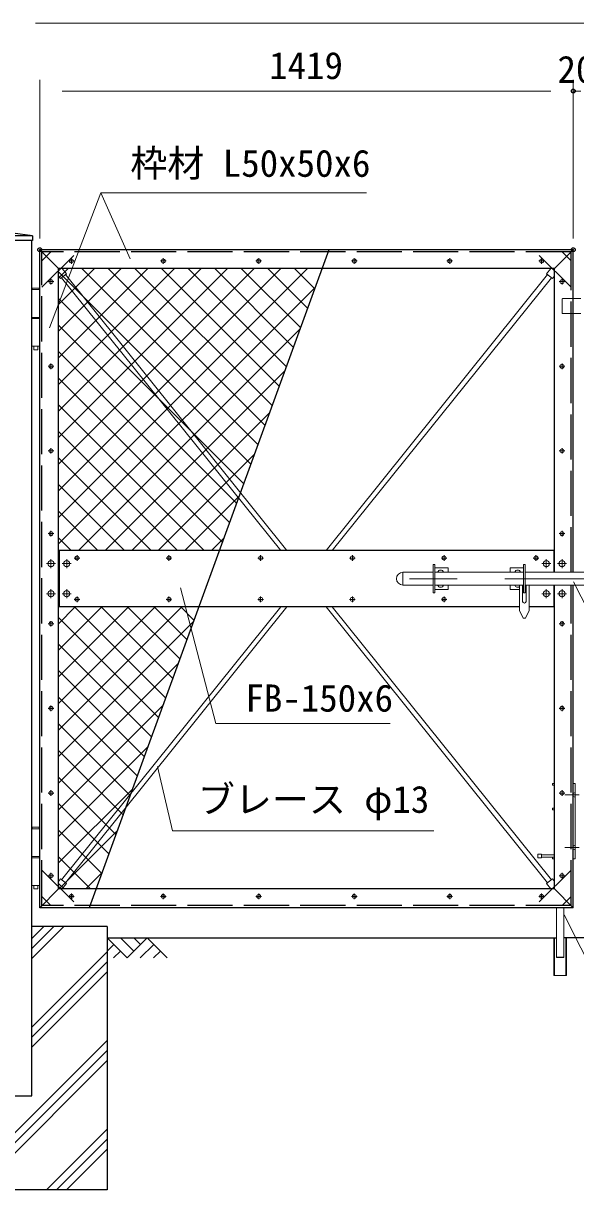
# Model space of a CAD drawing. Units: millimetres, scale not verified. Extents: x -6300 to 6300, y -4455 to 4455.
# Drawn here: x -3432 to -1963, y -2008 to 1094 of the extents above; entities that cross this region are included whole.
import ezdxf
from ezdxf.enums import TextEntityAlignment as Align

# ---------------------------------------------------------------- set-up
doc = ezdxf.new("R2010")
doc.units = ezdxf.units.MM
doc.header["$LTSCALE"] = 20
doc.header["$PDMODE"] = 32
doc.header["$PDSIZE"] = 10
doc.linetypes.add('DASHED', pattern=[7.5, 6, -1.5])
doc.linetypes.add('USER1', pattern=[50.8, 31.75, -6.35, 6.35, -6.35])
for name, color, linetype, lineweight in [('0-1_D-DCR-HCH', 7, 'Continuous', 13), ('0-2_D-STR4', 7, 'Continuous', 25), ('0-3_D-BMK', 2, 'USER1', 13), ('0-4_D-STR1', 1, 'Continuous', 25), ('0-5_D-STR3', 3, 'Continuous', 13), ('0-6_D-BGD', 7, 'Continuous', 25), ('0-7_D-STR-DIM', 7, 'Continuous', 13), ('0-9_Defpoints', 8, 'Continuous', 25), ('0-A_D-STR-TXT', 7, 'Continuous', 13), ('0-B_D-STR2', 7, 'Continuous', 13)]:
    doc.layers.add(name, color=color, linetype=linetype, lineweight=lineweight)
doc.styles.add('ＭＳ ゴシック', font='')
doc.styles.get('ＭＳ ゴシック').set_extended_font_data('MS Gothic')

msp = doc.modelspace()

# ---------------------------------------------------------------- linework, layer by layer
at = {"layer": '0-1_D-DCR-HCH'}
for p, q in [((-3409.03, -1392.93), (-3323.94, -1307.84)), ((-3409.03, -1366.41), (-3350.45, -1307.84)), ((-3409.03, -1339.89), (-3376.97, -1307.84)), ((-3155.81, -1391.05), (-3209.03, -1337.84)), ((-3191.29, -1355.57), (-3209.03, -1373.23)), ((-3138.08, -1373.31), (-3173.55, -1337.84)), ((-3102.6, -1337.84), (-3155.81, -1391.05)), ((-3120.34, -1355.57), (-3138.08, -1337.84)), ((-3084.87, -1355.57), (-3120.5, -1391.05)), ((-3102.6, -1337.84), (-3049.39, -1391.05)), ((-3409.03, -1575.6), (-3209.03, -1375.6)), ((-3173.55, -1373.31), (-3191.37, -1391.05)), ((-3067.13, -1373.31), (-3084.95, -1391.05)), ((-3409.03, -1602.11), (-3209.03, -1402.11)), ((-3409.03, -1628.63), (-3209.03, -1428.63)), ((-3605.56, -2007.84), (-3209.03, -1611.3)), ((-3579.05, -2007.84), (-3209.03, -1637.82)), ((-3552.53, -2007.84), (-3209.03, -1664.33)), ((-3369.86, -2007.84), (-3209.03, -1847)), ((-3343.34, -2007.84), (-3209.03, -1873.52)), ((-3316.83, -2007.84), (-3209.03, -1900.04))]:
    msp.add_line(p, q, dxfattribs=at)
at = {"layer": '0-2_D-STR4'}
for p, q in [((-3209.03, -1307.84), (-3409.03, -1307.84)), ((-3209.03, -1307.84), (-3209.03, -2007.84)), ((-3209.03, -2007.84), (-3709.03, -2007.84))]:
    msp.add_line(p, q, dxfattribs=at)
at = {"layer": '0-3_D-BMK'}
for p, q in [((-3303.53, 469.6), (-3303.53, 454.72)), ((-3059.53, 469.6), (-3059.53, 454.72)), ((-2805.53, 469.6), (-2805.53, 454.72)), ((-2551.53, 469.6), (-2551.53, 454.72)), ((-2297.53, 469.6), (-2297.53, 454.72)), ((-2053.53, 469.6), (-2053.53, 454.72)), ((-3310.97, 462.16), (-3296.09, 462.16)), ((-3066.97, 462.16), (-3052.09, 462.16)), ((-2812.97, 462.16), (-2798.09, 462.16)), ((-2558.97, 462.16), (-2544.09, 462.16)), ((-2304.97, 462.16), (-2290.09, 462.16)), ((-2060.97, 462.16), (-2046.09, 462.16)), ((-3365.47, 407.16), (-3350.59, 407.16)), ((-3358.03, 414.6), (-3358.03, 399.72)), ((-2006.47, 407.16), (-1991.59, 407.16)), ((-1999.03, 414.6), (-1999.03, 399.72)), ((-3358.03, 189.6), (-3358.03, 174.72)), ((-1999.03, 189.6), (-1999.03, 174.72)), ((-3365.47, 182.16), (-3350.59, 182.16)), ((-2006.47, 182.16), (-1991.59, 182.16)), ((-3365.47, -42.84), (-3350.59, -42.84)), ((-3358.03, -35.4), (-3358.03, -50.28)), ((-2006.47, -42.84), (-1991.59, -42.84)), ((-1999.03, -35.4), (-1999.03, -50.28)), ((-3365.47, -262.84), (-3350.59, -262.84)), ((-3358.03, -255.4), (-3358.03, -270.28)), ((-2006.47, -262.84), (-1991.59, -262.84)), ((-1999.03, -255.4), (-1999.03, -270.28)), ((-3358.03, -330.84), (-3358.03, -354.84)), ((-3316.03, -330.84), (-3316.03, -354.84)), ((-3295.97, -327.84), (-3281.09, -327.84)), ((-3288.53, -320.4), (-3288.53, -335.28)), ((-3051.97, -327.84), (-3037.09, -327.84)), ((-3044.53, -320.4), (-3044.53, -335.28)), ((-2807.97, -327.84), (-2793.09, -327.84)), ((-2800.53, -320.4), (-2800.53, -335.28)), ((-2563.97, -327.84), (-2549.09, -327.84)), ((-2556.53, -320.4), (-2556.53, -335.28)), ((-2319.97, -327.84), (-2305.09, -327.84)), ((-2312.53, -320.4), (-2312.53, -335.28)), ((-2075.97, -327.84), (-2061.09, -327.84)), ((-2068.53, -320.4), (-2068.53, -335.28)), ((-2041.03, -330.84), (-2041.03, -354.84)), ((-1999.03, -330.84), (-1999.03, -354.84)), ((-3346.03, -342.84), (-3370.03, -342.84)), ((-3304.03, -342.84), (-3328.03, -342.84)), ((-2029.03, -342.84), (-2053.03, -342.84)), ((-1987.03, -342.84), (-2011.03, -342.84)), ((-1516.08, -382.84), (-2446.08, -382.84)), ((-3346.03, -422.84), (-3370.03, -422.84)), ((-3358.03, -410.84), (-3358.03, -434.84)), ((-3304.03, -422.84), (-3328.03, -422.84)), ((-3316.03, -410.84), (-3316.03, -434.84)), ((-3288.53, -430.4), (-3288.53, -445.28)), ((-3044.53, -430.4), (-3044.53, -445.28)), ((-2800.53, -430.4), (-2800.53, -445.28)), ((-2556.53, -430.4), (-2556.53, -445.28)), ((-2312.53, -430.4), (-2312.53, -445.28)), ((-2053.03, -422.84), (-2029.03, -422.84)), ((-2041.03, -410.84), (-2041.03, -434.84)), ((-1987.03, -422.84), (-2011.03, -422.84)), ((-1999.03, -410.84), (-1999.03, -434.84)), ((-3295.97, -437.84), (-3281.09, -437.84)), ((-3051.97, -437.84), (-3037.09, -437.84)), ((-2807.97, -437.84), (-2793.09, -437.84)), ((-2563.97, -437.84), (-2549.09, -437.84)), ((-2319.97, -437.84), (-2305.09, -437.84)), ((-3358.03, -495.4), (-3358.03, -510.28)), ((-1999.03, -495.4), (-1999.03, -510.28)), ((-3365.47, -502.84), (-3350.59, -502.84)), ((-2006.47, -502.84), (-1991.59, -502.84)), ((-3365.47, -727.84), (-3350.59, -727.84)), ((-3358.03, -720.4), (-3358.03, -735.28)), ((-2006.47, -727.84), (-1991.59, -727.84)), ((-1999.03, -720.4), (-1999.03, -735.28)), ((-3365.47, -952.84), (-3350.59, -952.84)), ((-3358.03, -945.4), (-3358.03, -960.28)), ((-2006.47, -952.84), (-1991.59, -952.84)), ((-1999.03, -945.4), (-1999.03, -960.28)), ((-1991.21, -957.84), (-1953.47, -957.84)), ((-1991.21, -1097.84), (-1953.47, -1097.84)), ((-3365.47, -1172.84), (-3350.59, -1172.84)), ((-3358.03, -1165.4), (-3358.03, -1180.28)), ((-2006.47, -1172.84), (-1991.59, -1172.84)), ((-1999.03, -1165.4), (-1999.03, -1180.28)), ((-3310.97, -1227.84), (-3296.09, -1227.84)), ((-3303.53, -1220.4), (-3303.53, -1235.28)), ((-3066.97, -1227.84), (-3052.09, -1227.84)), ((-3059.53, -1220.4), (-3059.53, -1235.28)), ((-2812.97, -1227.84), (-2798.09, -1227.84)), ((-2805.53, -1220.4), (-2805.53, -1235.28)), ((-2558.97, -1227.84), (-2544.09, -1227.84)), ((-2551.53, -1220.4), (-2551.53, -1235.28)), ((-2304.97, -1227.84), (-2290.09, -1227.84)), ((-2297.53, -1220.4), (-2297.53, -1235.28)), ((-2060.97, -1227.84), (-2046.09, -1227.84)), ((-2053.53, -1220.4), (-2053.53, -1235.28))]:
    msp.add_line(p, q, dxfattribs=at)
at = {"layer": '0-4_D-STR1'}
for p, q in [((-3407.43, 529.16), (-3510.63, 529.16)), ((-3407.43, 529.16), (-3407.43, 516.16)), ((-3407.43, 516.16), (-3510.63, 516.16)), ((-3388.03, -1257.84), (-3388.03, 492.16)), ((-1969.03, 492.16), (-3388.03, 492.16)), ((-3388.03, 492.16), (-3338.03, 442.16)), ((-1969.03, 492.16), (-2019.03, 442.16)), ((-1969.03, -365.84), (-1969.03, 492.16)), ((-3338.03, -1207.84), (-3338.03, 442.16)), ((-2019.03, 442.16), (-3338.03, 442.16)), ((-2019.03, -365.84), (-2019.03, 442.16)), ((-2019.03, -307.84), (-3338.03, -307.84)), ((-3336.03, -307.84), (-3336.03, -457.84)), ((-2021.03, -307.84), (-2021.03, -365.84)), ((-2021.03, -399.84), (-2021.03, -457.84)), ((-2019.03, -1207.84), (-2019.03, -399.84)), ((-1969.03, -1257.84), (-1969.03, -399.84)), ((-2111.78, -457.84), (-3338.03, -457.84)), ((-2019.03, -457.84), (-2086.78, -457.84)), ((-3338.03, -1207.84), (-3388.03, -1257.84)), ((-2019.03, -1207.84), (-3338.03, -1207.84)), ((-2019.03, -1207.84), (-1969.03, -1257.84)), ((-1969.03, -1257.84), (-3388.03, -1257.84))]:
    msp.add_line(p, q, dxfattribs=at)
at = {"layer": '0-4_D-STR1', "linetype": 'DASHED'}
for p, q in [((-3382.03, -1251.84), (-3382.03, 486.16)), ((-1975.03, 486.16), (-3382.03, 486.16)), ((-1975.03, -365.84), (-1975.03, 486.16)), ((-1975.03, -1251.84), (-1975.03, -399.84)), ((-1975.03, -1251.84), (-3382.03, -1251.84))]:
    msp.add_line(p, q, dxfattribs=at)
at = {"layer": '0-4_D-STR1'}
for points in [[(-3407.43, 529.16), (-3459.03, 536.16), (-3510.63, 529.16)], [(-3509.03, -1757.84), (-3409.03, -1757.84), (-3409.03, 516.16)]]:
    msp.add_lwpolyline(points, dxfattribs=at)
at = {"layer": '0-5_D-STR3', "linetype": 'DASHED'}
for p, q in [((-3382.03, 392.16), (-3288.03, 486.16)), ((-3382.03, 462.87), (-3358.74, 486.16)), ((-1975.03, 392.16), (-2069.03, 486.16)), ((-1975.03, 462.87), (-1998.32, 486.16)), ((-1999.03, 324.16), (-1999.03, 360.16)), ((-1997.03, 362.16), (-1969.03, 362.16)), ((-1969.03, 322.16), (-1997.03, 322.16)), ((-3382.03, -1157.84), (-3288.03, -1251.84)), ((-1975.03, -1157.84), (-2069.03, -1251.84)), ((-3382.03, -1228.55), (-3358.74, -1251.84)), ((-1975.03, -1228.55), (-1998.32, -1251.84))]:
    msp.add_line(p, q, dxfattribs=at)
at = {"layer": '0-5_D-STR3'}
for p, q in [((-3328.1, 442.16), (-3316.73, 428.01)), ((-2028.96, 442.16), (-2040.32, 428.01)), ((-3329.6, 417.68), (-2747.08, -307.84)), ((-3319.46, 425.82), (-2730.41, -307.84)), ((-2037.59, 425.82), (-2626.65, -307.84)), ((-2027.45, 417.68), (-2609.97, -307.84)), ((-3409.03, 386.16), (-3409.03, 235.16)), ((-3388.03, 386.16), (-3409.03, 386.16)), ((-3388.03, 386.16), (-3388.03, 235.16)), ((-1969.03, 362.16), (-1949.03, 362.16)), ((-3388.03, 312.16), (-3409.03, 312.16)), ((-1969.03, 322.16), (-1949.03, 322.16)), ((-3388.03, 309.16), (-3409.03, 309.16)), ((-3388.03, 235.16), (-3409.03, 235.16)), ((-2422.28, -365.84), (-2422.28, -399.84)), ((-2342.03, -365.84), (-2422.28, -365.84)), ((-2342.03, -345.34), (-2342.03, -420.34)), ((-2342.03, -345.34), (-2337.53, -345.34)), ((-2337.53, -345.34), (-2337.53, -420.34)), ((-2337.53, -354.34), (-2302.03, -354.34)), ((-2101.53, -365.84), (-2337.53, -365.84)), ((-2302.03, -354.34), (-2302.03, -365.84)), ((-2137.03, -354.34), (-2137.03, -365.84)), ((-2101.53, -354.34), (-2137.03, -354.34)), ((-2101.53, -345.34), (-2101.53, -420.34)), ((-2097.03, -345.34), (-2101.53, -345.34)), ((-2097.03, -345.34), (-2097.03, -420.34)), ((-1821.03, -365.84), (-2097.03, -365.84)), ((-2342.03, -399.84), (-2422.28, -399.84)), ((-2101.53, -399.84), (-2337.53, -399.84)), ((-2302.03, -399.84), (-2302.03, -411.34)), ((-2137.03, -399.84), (-2137.03, -411.34)), ((-2111.78, -399.84), (-2111.78, -467.84)), ((-2103.78, -399.84), (-2103.78, -443.34)), ((-1821.03, -399.84), (-2097.03, -399.84)), ((-2094.78, -399.84), (-2094.78, -443.34)), ((-2086.78, -399.84), (-2086.78, -467.84)), ((-2342.03, -420.34), (-2337.53, -420.34)), ((-2337.53, -411.34), (-2302.03, -411.34)), ((-2111.78, -411.34), (-2137.03, -411.34)), ((-2101.53, -411.34), (-2103.78, -411.34)), ((-2097.03, -420.34), (-2101.53, -420.34)), ((-2747.08, -457.84), (-3329.81, -1183.61)), ((-2730.41, -457.84), (-3319.67, -1191.75)), ((-2626.65, -457.84), (-2037.38, -1191.75)), ((-2609.97, -457.84), (-2027.25, -1183.61)), ((-2102.28, -487.84), (-2111.78, -467.84)), ((-2096.28, -487.84), (-2102.28, -487.84)), ((-2096.28, -487.84), (-2086.78, -467.84)), ((-2019.03, -927.84), (-2024.03, -927.84)), ((-2024.03, -927.84), (-2024.03, -932.34)), ((-2019.03, -932.34), (-2024.03, -932.34)), ((-1964.53, -951.84), (-1969.03, -953.87)), ((-1964.53, -963.84), (-1969, -961.84)), ((-2019.03, -993.34), (-2024.03, -993.34)), ((-2024.03, -993.34), (-2024.03, -997.84)), ((-2019.03, -997.84), (-2024.03, -997.84)), ((-3409.03, -1047.84), (-3409.03, -1198.84)), ((-3388.03, -1047.84), (-3409.03, -1047.84)), ((-3388.03, -1047.84), (-3388.03, -1198.84)), ((-2063.53, -1125.34), (-2063.53, -1115.34)), ((-2053.53, -1115.34), (-2063.53, -1115.34)), ((-2053.53, -1125.34), (-2053.53, -1115.34)), ((-1964.53, -1091.84), (-1969.03, -1093.87)), ((-1964.53, -1103.84), (-1969, -1101.84)), ((-3388.03, -1121.84), (-3409.03, -1121.84)), ((-3388.03, -1124.84), (-3409.03, -1124.84)), ((-2053.53, -1125.34), (-2063.53, -1125.34)), ((-2053.53, -1117.34), (-2019.03, -1117.34)), ((-2019.03, -1123.34), (-2053.53, -1123.34)), ((-2024.03, -1123.34), (-2024.03, -1127.84)), ((-2019.03, -1127.84), (-2024.03, -1127.84)), ((-1969.03, -1127.84), (-1964.53, -1127.84)), ((-3388.03, -1198.84), (-3409.03, -1198.84)), ((-3338.03, -1188.26), (-3332.54, -1181.42)), ((-2019.03, -1188.26), (-2024.52, -1181.42)), ((-2013.53, -1257.84), (-2013.53, -1389.34)), ((-1994.53, -1257.84), (-1994.53, -1389.34)), ((-2021.03, -1337.84), (-2021.03, -1437.84)), ((-2018.73, -1337.84), (-2018.73, -1437.84)), ((-1989.33, -1437.84), (-1989.33, -1337.84)), ((-2013.53, -1389.34), (-1994.53, -1389.34)), ((-2012.53, -1390.34), (-2013.53, -1389.34)), ((-2012.53, -1390.34), (-1995.53, -1390.34)), ((-1995.53, -1390.34), (-1994.53, -1389.34))]:
    msp.add_line(p, q, dxfattribs=at)
for points in [[(-3338.03, 422.59), (-3332.33, 415.49), (-3316.73, 428.01)], [(-2019.03, 422.59), (-2024.72, 415.49), (-2040.32, 428.01)], [(-3389.03, 386.16), (-3389.03, 390.16), (-3408.03, 390.16), (-3408.03, 386.16)], [(-3393.28, 235.16), (-3393.28, 226.16), (-3403.78, 226.16), (-3403.78, 235.16)], [(-1969.03, -927.84), (-1964.53, -927.84), (-1964.53, -1127.84)], [(-3389.03, -1047.84), (-3389.03, -1043.84), (-3408.03, -1043.84), (-3408.03, -1047.84)], [(-3393.28, -1198.84), (-3393.28, -1207.84), (-3403.78, -1207.84), (-3403.78, -1198.84)], [(-3328.1, -1207.84), (-3316.94, -1193.94), (-3332.54, -1181.42)], [(-2028.96, -1207.84), (-2040.11, -1193.94), (-2024.52, -1181.42)], [(-2021.03, -1437.84), (-1987.03, -1437.84), (-1987.03, -1337.84)]]:
    msp.add_lwpolyline(points, dxfattribs=at)
for centre, radius in [((-3303.53, 462.16), 5.25), ((-3059.53, 462.16), 5.25), ((-2805.53, 462.16), 5.25), ((-2551.53, 462.16), 5.25), ((-2297.53, 462.16), 5.25), ((-2053.53, 462.16), 5.25), ((-3358.03, 407.16), 5.25), ((-1999.03, 407.16), 5.25), ((-3358.03, 182.16), 5.25), ((-1999.03, 182.16), 5.25), ((-3358.03, -42.84), 5.25), ((-1999.03, -42.84), 5.25), ((-3358.03, -262.84), 5.25), ((-1999.03, -262.84), 5.25), ((-3358.03, -342.84), 8), ((-3316.03, -342.84), 8), ((-3288.53, -327.84), 5.25), ((-3044.53, -327.84), 5.25), ((-2800.53, -327.84), 5.25), ((-2556.53, -327.84), 5.25), ((-2312.53, -327.84), 5.25), ((-2068.53, -327.84), 5.25), ((-2041.03, -342.84), 8), ((-1999.03, -342.84), 8), ((-3358.03, -422.84), 8), ((-3316.03, -422.84), 8), ((-3288.53, -437.84), 5.25), ((-3044.53, -437.84), 5.25), ((-2800.53, -437.84), 5.25), ((-2556.53, -437.84), 5.25), ((-2312.53, -437.84), 5.25), ((-2041.03, -422.84), 8), ((-1999.03, -422.84), 8), ((-3358.03, -502.84), 5.25), ((-1999.03, -502.84), 5.25), ((-3358.03, -727.84), 5.25), ((-1999.03, -727.84), 5.25), ((-3358.03, -952.84), 5.25), ((-1999.03, -952.84), 5.25), ((-3358.03, -1172.84), 5.25), ((-1999.03, -1172.84), 5.25), ((-3303.53, -1227.84), 5.25), ((-3059.53, -1227.84), 5.25), ((-2805.53, -1227.84), 5.25), ((-2551.53, -1227.84), 5.25), ((-2297.53, -1227.84), 5.25), ((-2053.53, -1227.84), 5.25)]:
    msp.add_circle(centre, radius, dxfattribs=at)
at = {"layer": '0-5_D-STR3', "linetype": 'DASHED'}
for centre, start, end in [((-1997.03, 360.16), 90, 180), ((-1997.03, 324.16), 180, 270)]:
    msp.add_arc(centre, 2, start, end, dxfattribs=at)
at = {"layer": '0-5_D-STR3'}
for centre, radius, start, end in [((-2422.28, -382.84), 17, 90, 270), ((-2322.03, -367.84), 8, 14.47751, 165.52249), ((-2117.03, -367.84), 8, 14.47751, 165.52249), ((-2322.03, -397.84), 8, 194.47751, 345.52249), ((-2117.03, -397.84), 8, 194.47751, 311.0145), ((-2099.28, -443.34), 4.5, 180, 0)]:
    msp.add_arc(centre, radius, start, end, dxfattribs=at)
at = {"layer": '0-6_D-BGD'}
for p, q in [((-3209.03, -1337.84), (-2013.53, -1337.84)), ((-709.03, -1337.84), (-1994.53, -1337.84))]:
    msp.add_line(p, q, dxfattribs=at)
at = {"layer": '0-7_D-STR-DIM'}
for p, q in [((-519.03, 1094.2), (-3399.03, 1094.2)), ((-3388.03, 522.16), (-3388.03, 944.2)), ((-1969.03, 522.16), (-1969.03, 944.2)), ((-1969.03, 522.16), (-1969.03, 944.2)), ((-3328.03, 914.2), (-2029.03, 914.2)), ((-2029.03, 914.2), (-2089.03, 914.2)), ((-1969.03, 914.2), (-1949.03, 914.2))]:
    msp.add_line(p, q, dxfattribs=at)
at = {"layer": '0-9_Defpoints'}
msp.add_line((-2619.28, 492.16), (-3256.23, -1257.84), dxfattribs=at)
for p in [(-1969.03, 914.2), (-3388.03, 492.16), (-1969.03, 492.16)]:
    msp.add_point(p, dxfattribs=at)
at = {"layer": '0-A_D-STR-TXT'}
msp.add_line((-3225.67, 643.57), (-3147.46, 467.93), dxfattribs=at)
for points in [[(-2518.83, 643.57), (-3225.67, 643.57), (-3361.73, 284.44)], [(-931.7, -670.09), (-1826.23, -670.09), (-1968.28, -391.47)], [(-2456.45, -768.17), (-2920.01, -768.17), (-3013.72, -407.22)], [(-2339.62, -1053.44), (-3035.05, -1053.44), (-3074.35, -882.61)], [(-1250.98, -1540.26), (-1859.98, -1540.26), (-1993.62, -1276.74)]]:
    msp.add_lwpolyline(points, dxfattribs=at)
at = {"layer": '0-B_D-STR2'}
for p, q in [((-3338.03, 416.69), (-3312.55, 442.16)), ((-3338.03, 345.98), (-3241.84, 442.16)), ((-3338.03, 275.26), (-3171.13, 442.16)), ((-3338.03, 204.55), (-3100.42, 442.16)), ((-3338.03, 133.84), (-3029.71, 442.16)), ((-3338.03, 63.13), (-2959, 442.16)), ((-3338.03, -7.58), (-2888.29, 442.16)), ((-3338.03, -78.29), (-2817.58, 442.16)), ((-3338.03, -149), (-2746.86, 442.16)), ((-3338.03, -219.71), (-2676.15, 442.16)), ((-2807.94, -26.17), (-3276.27, 442.16)), ((-2789.07, 25.67), (-3205.56, 442.16)), ((-2770.2, 77.51), (-3134.85, 442.16)), ((-2751.33, 129.35), (-3064.14, 442.16)), ((-2732.46, 181.19), (-2993.43, 442.16)), ((-2713.59, 233.03), (-2922.72, 442.16)), ((-2694.72, 284.88), (-2852.01, 442.16)), ((-2675.85, 336.72), (-2781.3, 442.16)), ((-2656.99, 388.56), (-2710.59, 442.16)), ((-2638.12, 440.4), (-2639.88, 442.16)), ((-2826.81, -78.02), (-3338.03, 433.21)), ((-3338.03, -290.42), (-2655.81, 391.8)), ((-2845.67, -129.86), (-3338.03, 362.49)), ((-2864.54, -181.7), (-3338.03, 291.78)), ((-3284.73, -307.84), (-2696.27, 280.62)), ((-2883.41, -233.54), (-3338.03, 221.07)), ((-3214.02, -307.84), (-2736.74, 169.45)), ((-2902.28, -285.38), (-3338.03, 150.36)), ((-2950.54, -307.84), (-3338.03, 79.65)), ((-3143.31, -307.84), (-2777.2, 58.27)), ((-3021.25, -307.84), (-3338.03, 8.94)), ((-3091.96, -307.84), (-3338.03, -61.77)), ((-3072.6, -307.84), (-2817.66, -52.9)), ((-3162.67, -307.84), (-3338.03, -132.48)), ((-3001.89, -307.84), (-2858.13, -164.08)), ((-3233.38, -307.84), (-3338.03, -203.19)), ((-3304.09, -307.84), (-3338.03, -273.9)), ((-2931.18, -307.84), (-2898.59, -275.25)), ((-3338.03, -502.55), (-3293.31, -457.84)), ((-3338.03, -573.26), (-3222.6, -457.84)), ((-3338.03, -643.97), (-3151.89, -457.84)), ((-3338.03, -714.68), (-3081.18, -457.84)), ((-3338.03, -785.4), (-3010.47, -457.84)), ((-3053.23, -700.12), (-3295.51, -457.84)), ((-3034.36, -648.28), (-3224.8, -457.84)), ((-3015.49, -596.43), (-3154.09, -457.84)), ((-2996.63, -544.59), (-3083.38, -457.84)), ((-2977.76, -492.75), (-3012.67, -457.84)), ((-3072.1, -751.96), (-3338.03, -486.03)), ((-3338.03, -856.11), (-2979.52, -497.6)), ((-3090.97, -803.8), (-3338.03, -556.74)), ((-3338.03, -926.82), (-3019.99, -608.78)), ((-3109.84, -855.64), (-3338.03, -627.45)), ((-3128.71, -907.48), (-3338.03, -698.17)), ((-3338.03, -997.53), (-3060.45, -719.95)), ((-3147.58, -959.33), (-3338.03, -768.88)), ((-3338.03, -1068.24), (-3100.92, -831.13)), ((-3166.45, -1011.17), (-3338.03, -839.59)), ((-3185.31, -1063.01), (-3338.03, -910.3)), ((-3338.03, -1138.95), (-3141.38, -942.3)), ((-3204.18, -1114.85), (-3338.03, -981.01)), ((-3223.05, -1166.69), (-3338.03, -1051.72)), ((-3334.12, -1205.75), (-3181.84, -1053.48)), ((-3252.62, -1207.84), (-3338.03, -1122.43)), ((-3265.49, -1207.84), (-3222.31, -1164.65)), ((-3323.33, -1207.84), (-3338.03, -1193.14))]:
    msp.add_line(p, q, dxfattribs=at)

# ---------------------------------------------------------------- texts
at = {"layer": '0-7_D-STR-DIM', "style": 'ＭＳ ゴシック'}
for s, p in [('1419', (-2777.9, 924.33)), ('20', (-2011.15, 914.28))]:
    msp.add_text(s, height=72.14, dxfattribs=at).set_placement(p, align=Align.BOTTOM_LEFT)
at = {"layer": '0-A_D-STR-TXT', "style": 'ＭＳ ゴシック'}
for s, p in [('枠材 L50x50x6', (-3147, 664.36)), ('FB-150x6', (-2840.96, -758.04)), ('ブレース φ13', (-2967.42, -1027.33))]:
    msp.add_text(s, height=72.14, dxfattribs=at).set_placement(p, align=Align.BOTTOM_LEFT)

doc.saveas('drawing.dxf')
